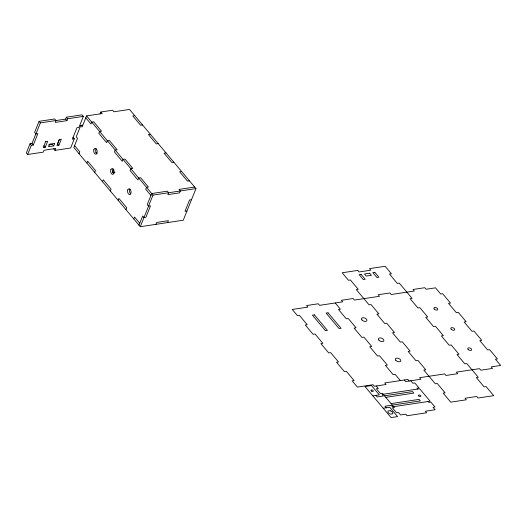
<?xml version="1.0" encoding="UTF-8"?>
<svg xmlns="http://www.w3.org/2000/svg" width="527" height="527" viewBox="0 0 527 527"><rect width="100%" height="100%" fill="white"/><g stroke="black" fill="none" stroke-linecap="round" stroke-linejoin="round"><path stroke-width="0.79" d="M55.006 150.373L70.631 148.015L74.32 138.845L72.364 139.141L76.942 127.758L78.892 127.462L83.345 116.395L67.713 118.759L66.949 120.657L55.23 122.422L55.994 120.525L54.689 118.977L39.057 121.335L34.611 132.402L35.915 133.95L37.865 133.654L33.293 145.037L31.989 143.489L30.032 143.779L26.35 152.949L27.654 154.503L43.28 152.145L44.044 150.248L55.77 148.476L55.006 150.373L53.701 148.818M31.989 143.489L35.955 133.621M27.654 154.503L31.337 145.333L33.293 145.037M35.915 133.95L40.362 122.89L55.994 120.525M45.73 141.262L43.267 147.613L45.223 147.316L47.634 141.315L45.684 141.605M53.747 145.88L54.768 143.351L49.558 144.141L48.543 146.671L53.747 145.88L52.45 144.332L48.728 144.892M55.487 120.637L65.651 119.102L66.409 117.205L82.041 114.846L83.345 116.395M59.406 139.194L57.595 143.7L58.899 145.254L61.31 139.247L59.36 139.543L56.942 145.551L58.899 145.254M82.752 125.13L80.796 125.426L76.224 136.809L77.528 138.357L73.839 147.527L140.287 226.709L183.264 220.22L195.978 188.607L129.53 109.425L113.898 111.783L112.6 110.229L100.874 112.001L100.11 113.898M100.874 112.001L102.179 113.555L86.547 115.914L82.1 126.981L80.796 125.426M79.05 153.739L79.814 151.842L74.603 145.63M86.869 163.054L87.634 161.157L95.446 170.471L94.689 172.369M102.501 181.683L103.266 179.786L111.085 189.101L110.321 190.998M113.806 169.542L112.6 172.546L114.945 172.191M118.14 200.313L118.898 198.415L126.717 207.737L125.953 209.627M133.772 218.949L134.537 217.052L139.747 223.257M138.983 225.154L142.672 215.991L143.97 217.539L145.926 217.243L150.498 205.866L148.548 206.156L147.244 204.608L151.69 193.541L167.322 191.182L168.627 192.73L167.863 194.628L179.582 192.862L180.346 190.965L179.042 189.41L194.674 187.052M140.287 226.709L152.995 195.095L195.978 188.607M155.913 224.35L156.677 222.453L168.403 220.681L167.639 222.578M134.741 115.63L132.784 115.927L140.604 125.242L142.56 124.952M150.373 134.266L148.423 134.556L156.236 143.878L158.192 143.581M166.012 152.896L164.055 153.192L171.874 162.507L173.824 162.211M181.644 171.525L179.694 171.822L187.507 181.136L189.463 180.84M191.525 199.667L189.575 199.964L184.997 211.347L186.953 211.05M372.8 395.843L379.308 394.855L371.489 385.54L364.98 386.528L391.041 417.575L397.549 416.593L389.73 407.279L383.221 408.26M384.519 395.823L412.522 391.594L413.8 393.109L385.797 397.338M391.06 403.616L419.064 399.387L420.342 400.909L392.338 405.138M410.783 380.777L412.845 383.234L414.802 382.938L418.925 387.859L416.969 388.149L417.733 389.058M428.155 401.475L428.912 402.384L430.869 402.088L434.992 407.002L433.042 407.299L435.104 409.756L425.335 411.231L426.639 412.786L407.101 415.737L405.797 414.182L400.586 414.966L398.524 412.509L396.574 412.806L392.444 407.891L394.4 407.595L382.457 393.359L380.501 393.656L376.377 388.742L378.333 388.445L376.265 385.988M409.156 381.021L407.852 379.466L384.736 382.958L386.034 384.512L374.315 386.284L373.011 384.73L357.385 387.088L352.168 380.883L354.124 380.586L346.305 371.272L344.355 371.561L336.536 362.247L338.492 361.957L330.673 352.635L328.716 352.932L320.903 343.617L322.853 343.321L315.041 334.006L313.084 334.302L305.265 324.988L307.221 324.691L299.402 315.377L297.452 315.673L292.241 309.461L307.867 307.103L306.562 305.548L318.288 303.776L319.586 305.331L342.708 301.839L341.404 300.291L353.13 298.519L354.427 300.074L379.499 296.286L378.202 294.731L389.921 292.966L391.225 294.514L414.341 291.023L413.036 289.475L424.762 287.702L426.066 289.257L435.506 287.828L440.717 294.04L442.673 293.743L450.486 303.058L448.536 303.354L456.349 312.669L458.306 312.373L466.125 321.687L464.168 321.984L471.988 331.299L473.938 331.009L481.757 340.323L479.807 340.613L487.62 349.935L489.576 349.638L497.389 358.953L495.439 359.249L500.65 365.455L491.21 366.884L492.508 368.432L480.789 370.204L479.484 368.65L456.369 372.141L457.673 373.696L445.947 375.468L444.643 373.913L419.571 377.701L420.875 379.249L405.573 381.561L404.268 380.013M335.218 302.972L340.429 309.184L338.479 309.474L346.292 318.795L348.248 318.499L356.068 327.814L354.111 328.11L361.93 337.425L363.88 337.128L371.7 346.443L369.743 346.74L377.563 356.054L379.519 355.758L387.332 365.073L385.382 365.369L393.195 374.684L395.151 374.387L400.362 380.599M375.889 395.375L377.194 396.93L383.379 395.994L382.075 394.44L419.683 388.761L430.111 401.179L392.503 406.864L391.199 405.309L385.013 406.245L386.311 407.793M86.547 115.914L152.995 195.095M85.789 117.811L91 124.023L91.757 122.126L93.714 121.829L101.533 131.144L99.577 131.44L98.812 133.338L106.632 142.652L107.396 140.755L109.346 140.459L117.165 149.773L115.215 150.07L114.451 151.967L122.264 161.282L123.028 159.385L124.985 159.088L132.797 168.403L130.848 168.699L130.083 170.596L137.903 179.911L138.667 178.014L140.617 177.718L148.436 187.039L146.48 187.329L145.722 189.226L150.933 195.438M66.409 117.205L67.713 118.759M95.835 152.573L96.876 153.812M65.651 119.102L66.949 120.657M73.016 137.29L74.32 138.845M39.057 121.335L40.362 122.89M43.919 145.768L45.223 147.316M30.032 143.779L31.337 145.333M130.808 193.976A2.879 1.726 81.4 0 1 130.037 189.048M113.872 173.791A2.879 1.726 81.4 0 1 113.101 168.864M96.935 153.614A2.879 1.726 81.4 0 1 96.164 148.68M357.787 270.41L342.155 272.769L348.452 280.272L350.409 279.975L358.228 289.297L356.272 289.587L369.084 304.856L371.034 304.56L378.854 313.875L376.904 314.171L384.717 323.486L386.673 323.189L394.486 332.504L392.536 332.8L400.355 342.115L402.305 341.825L410.125 351.14L408.168 351.43L415.987 360.745L417.944 360.455L425.757 369.77L423.807 370.066L435.315 383.775L437.265 383.485L445.084 392.799L443.128 393.096L450.73 402.147L466.362 399.789L465.058 398.234L476.777 396.469L478.081 398.017L493.713 395.658L486.111 386.601L484.155 386.897L476.342 377.582L478.292 377.286L466.784 363.571L464.834 363.867L457.014 354.552L458.971 354.256L451.152 344.941L449.195 345.238L441.382 335.923L443.332 335.627L435.513 326.312L433.563 326.608L425.744 317.294L427.7 316.997L419.881 307.682L417.931 307.979L410.111 298.657L412.061 298.368L399.255 283.098L397.299 283.394L389.479 274.08L391.436 273.783L385.138 266.28L369.506 268.638L370.81 270.193L359.091 271.965L357.787 270.41M361.1 274.356L359.144 274.653L363.274 279.567L365.224 279.27L361.1 274.356M374.776 272.294L372.82 272.584L376.943 277.505L378.9 277.209L374.776 272.294M369.671 273.21L364.467 273.994L366.199 276.062L371.41 275.278L369.671 273.21M314.382 314.863L312.425 315.159L325.455 330.686L327.412 330.389L314.382 314.863M328.057 312.801L326.101 313.097L339.131 328.617L341.088 328.328L328.057 312.801M390.211 410.704L387.951 411.047L388.129 412.766L390.56 414.15L392.813 413.807L392.641 412.088L390.211 410.704M371.318 390.988L371.127 390.79A1.232 0.692 21.9 0 1 372.036 389.94A1.232 0.692 21.9 0 1 373.248 391.225A1.232 0.692 21.9 0 1 371.318 390.988M418.708 395.909A1.232 0.692 21.9 0 0 420.737 396.357A1.232 0.692 21.9 0 0 419.611 395.013A1.232 0.692 21.9 0 0 418.708 395.909M451.145 329.197A2.055 1.153 21.9 0 0 454.531 329.948A2.055 1.153 21.9 0 0 452.647 327.708A2.055 1.153 21.9 0 0 451.145 329.197M434.208 309.013A2.055 1.153 21.9 0 0 437.594 309.771A2.055 1.153 21.9 0 0 435.71 307.524A2.055 1.153 21.9 0 0 434.208 309.013M468.081 349.381A2.055 1.153 21.9 0 0 471.467 350.132A2.055 1.153 21.9 0 0 469.583 347.892A2.055 1.153 21.9 0 0 468.081 349.381M378.86 340.113A2.879 1.614 21.9 0 0 383.597 341.167A2.879 1.614 21.9 0 0 380.962 338.031A2.879 1.614 21.9 0 0 378.86 340.113M395.797 360.297A2.879 1.614 21.9 0 0 400.533 361.351A2.879 1.614 21.9 0 0 397.898 358.215A2.879 1.614 21.9 0 0 395.797 360.297M361.924 319.929A2.879 1.614 21.9 0 0 366.66 320.983A2.879 1.614 21.9 0 0 364.025 317.847A2.879 1.614 21.9 0 0 361.924 319.929M127.804 189.852A2.879 1.726 81.4 0 0 129.313 194.489A2.879 1.726 81.4 0 0 130.854 190.655A2.879 1.726 81.4 0 0 127.804 189.852M110.868 169.674A2.879 1.726 81.4 0 0 112.376 174.305A2.879 1.726 81.4 0 0 113.918 170.471A2.879 1.726 81.4 0 0 110.868 169.674M93.925 149.49A2.879 1.726 81.4 0 0 95.44 154.121A2.879 1.726 81.4 0 0 96.981 150.287A2.879 1.726 81.4 0 0 93.925 149.49"/></g></svg>
